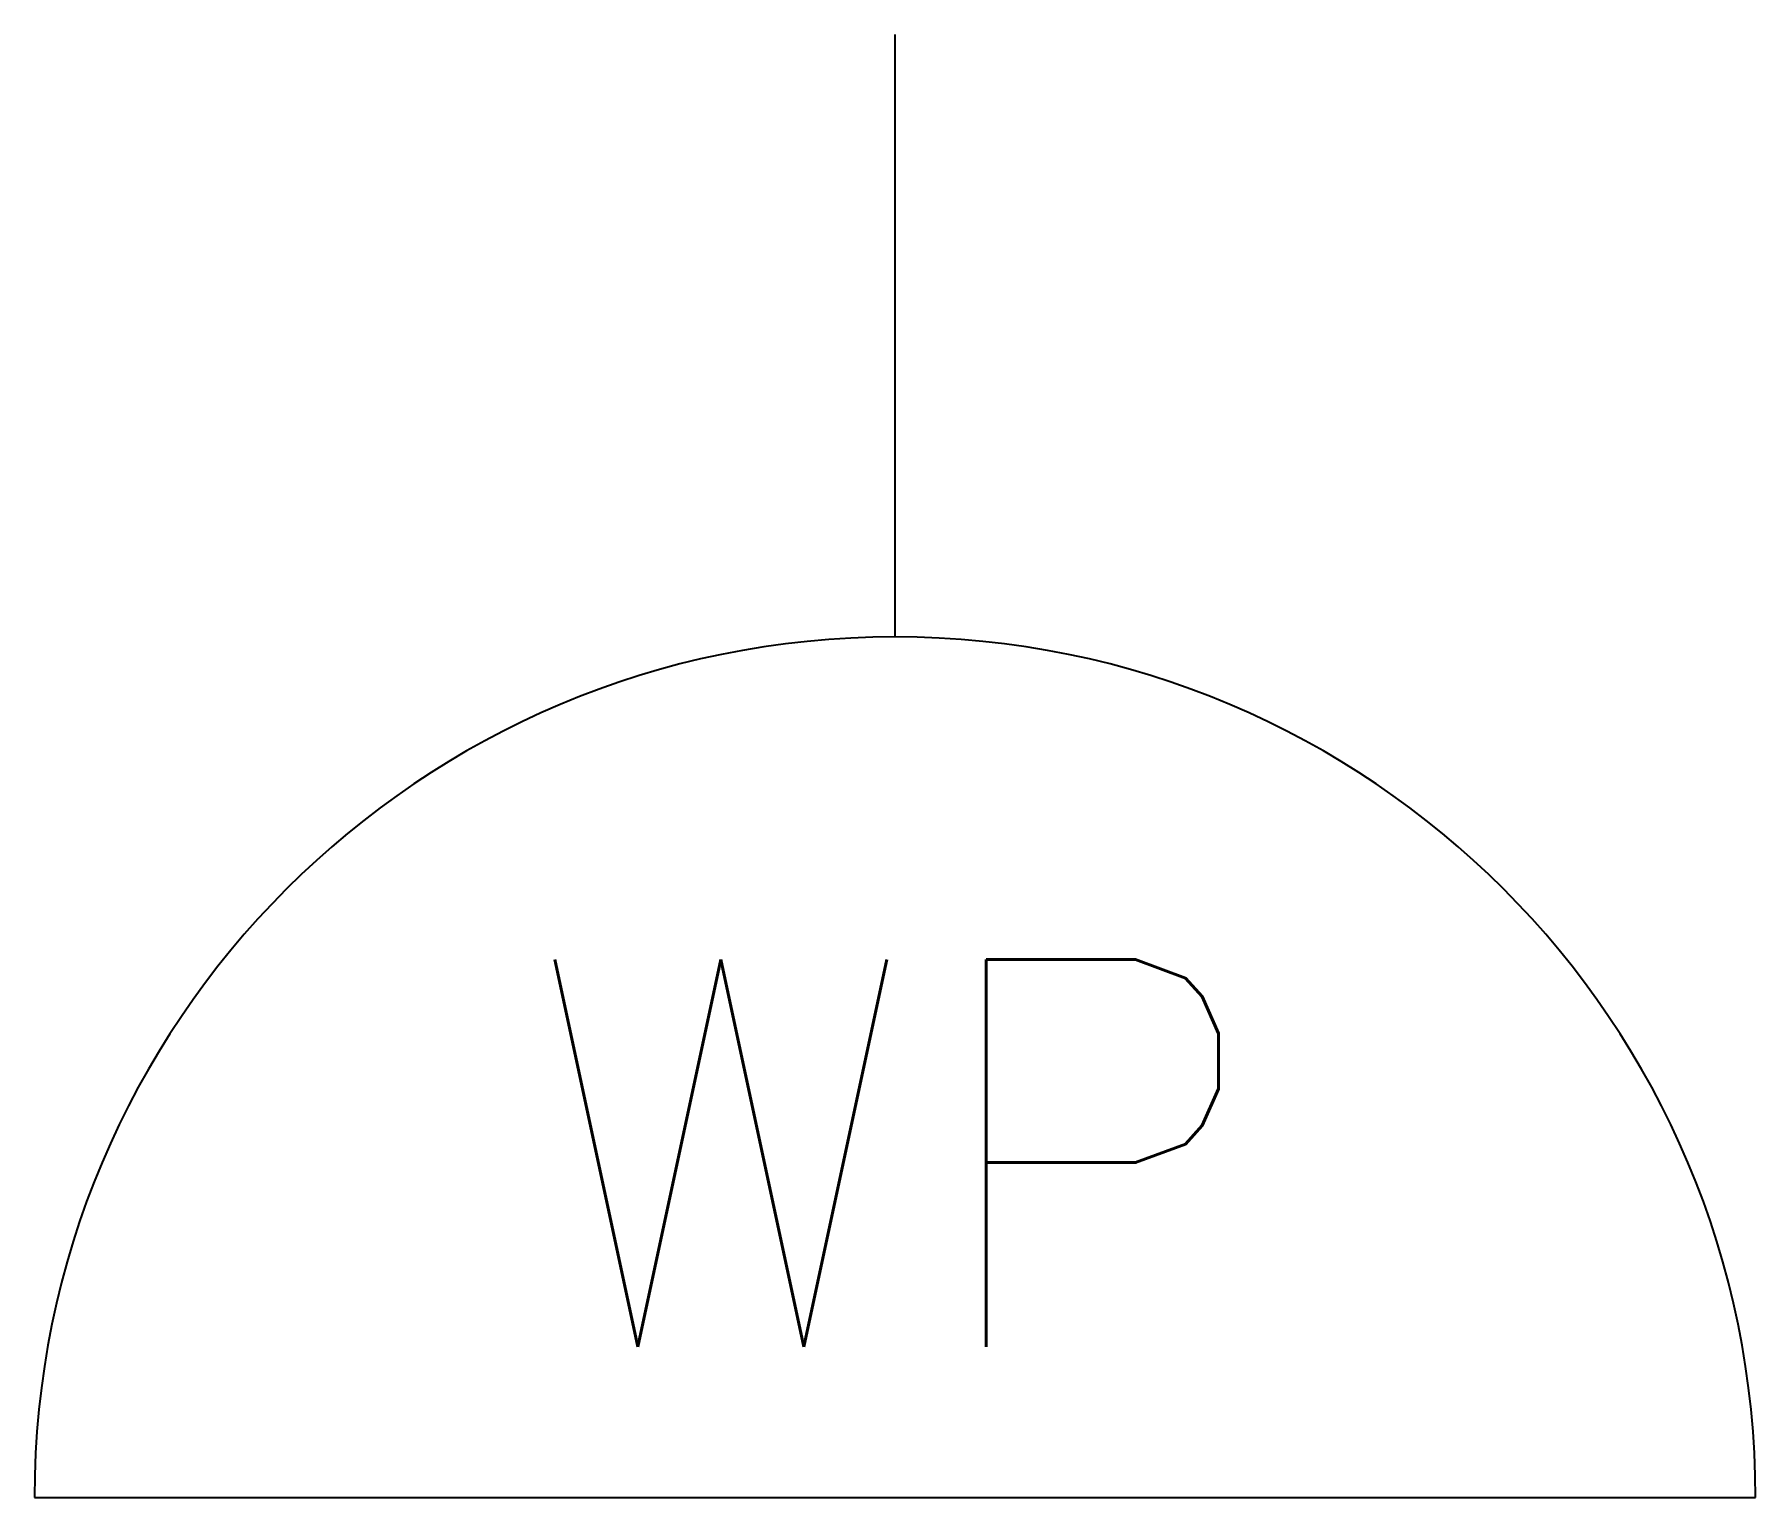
# Model space of a CAD drawing. Header units: millimetres. Extents: x -100 to 100, y 0 to 170.
import ezdxf
from ezdxf.enums import TextEntityAlignment as Align

# ---------------------------------------------------------------- set-up
doc = ezdxf.new("R2010")
doc.units = ezdxf.units.MM
doc.styles.get("Standard").update_dxf_attribs({"font": 'simplex.shx'})

msp = doc.modelspace()

# ---------------------------------------------------------------- linework, layer by layer
for p, q in [((0, 100), (0, 170)), ((-100, 0), (100, 0))]:
    msp.add_line(p, q)
msp.add_arc((0, 0), 100, 0, 180)

# ---------------------------------------------------------------- texts
msp.add_text('WP', height=45).set_placement((0, 40), align=Align.MIDDLE_CENTER)

doc.saveas('drawing.dxf')
